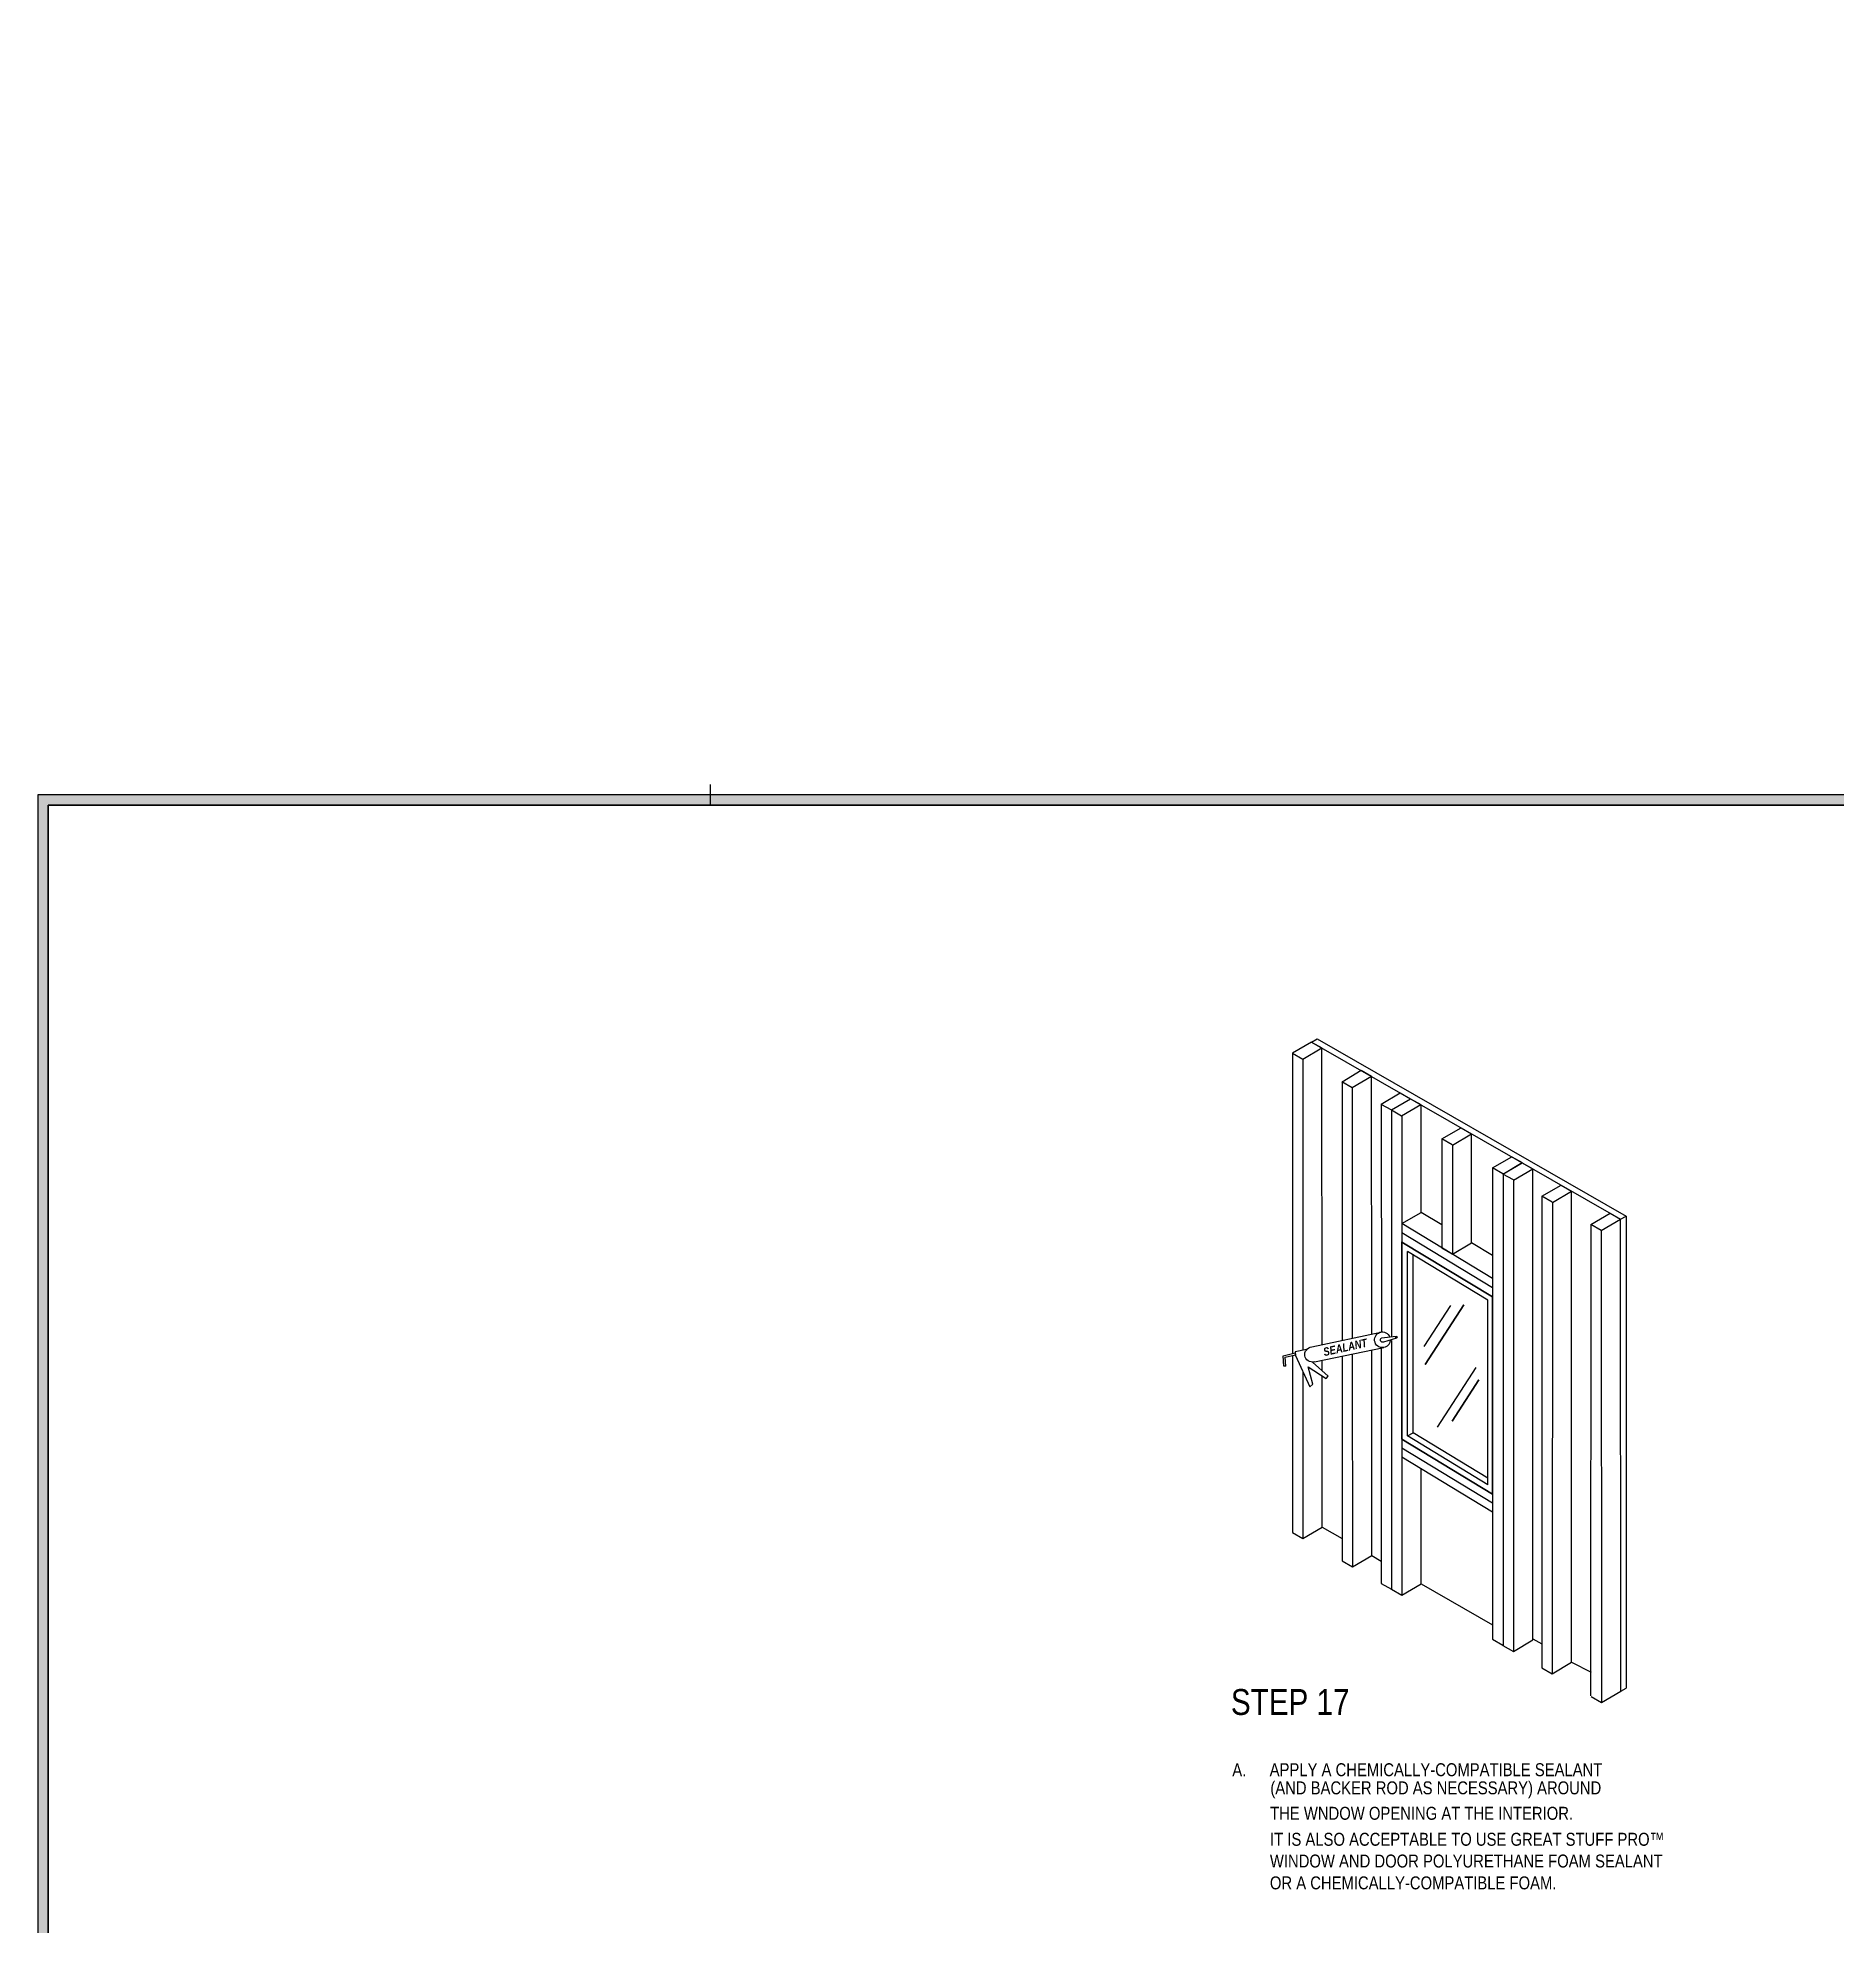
# Model space of a CAD drawing. Extents: x -1140 to 5605, y -816 to 2382.
# Drawn here: x 2356 to 3921, y 740 to 2382 of the extents above; entities that cross this region are included whole.
import ezdxf

# ---------------------------------------------------------------- set-up
doc = ezdxf.new("R2010")
doc.units = 0
doc.header["$MEASUREMENT"] = 0
doc.linetypes.add('AI-Linetype-51', pattern=[27.008151, 18.005434, -9.002717])
for name, color, linetype, lineweight in [('.ATI-TEXT', 7, 'Continuous', 0), ('G-ANNO-TTLB', 7, 'Continuous', 0), ('TYVEK', 7, 'Continuous', 0)]:
    doc.layers.add(name, color=color, linetype=linetype, lineweight=lineweight)

# ---------------------------------------------------------------- blocks, each defined once
blk = doc.blocks.new('Block_159')
at = {"layer": 'TYVEK', "color": 33, "lineweight": 25, "true_color": 0xcc9966}
for points in [[(3524.4, 1250.4)], [(3524.4, 1045.8)]]:
    blk.add_lwpolyline(points, dxfattribs=at)
blk = doc.blocks.new('Block_160')
at = {"layer": 'TYVEK', "color": 33, "lineweight": 25, "true_color": 0xcc9966}
for points in [[(3524.3, 1242.7)], [(3524.3, 1038.1)]]:
    blk.add_lwpolyline(points, dxfattribs=at)
blk = doc.blocks.new('Block_484')
at = {"layer": '.ATI-TEXT', "char_height": 0.2, "attachment_point": 7}
for s, insert in [('\\C18;\\c0;\\FArial Narrow|b0|i0|c1;\\H11.249999;\\W1.000000;A.', (3394.8, 870.3)), ('\\C18;\\c0;\\FArial Narrow|b0|i0|c1;\\H11.249999;\\W1.000000;APPLY A CHEMICALLY-COMPATIBLE SEALANT', (3427.3, 870.3)), ('\\C18;\\c0;\\FArial Narrow|b0|i0|c1;\\H11.249999;\\W1.000000;(AND BACKER ROD AS NECESSARY) AROUND', (3427.9, 851.3)), ('\\C18;\\c0;\\FArial Narrow|b0|i0|c1;\\H11.249999;\\W1.000000;THE WNDOW OPENING AT THE INTERIOR.', (3427.7, 832.4)), ('\\C18;\\c0;\\FArial Narrow|b0|i0|c1;\\H11.249999;\\W1.000000;IT IS ALSO ACCEPTABLE TO USE GREAT STUFF PRO™', (3427.6, 809.8)), ('\\C18;\\c0;\\FArial Narrow|b0|i0|c1;\\H11.249999;\\W1.000000;WINDOW AND DOOR POLYURETHANE FOAM SEALANT', (3427.5, 790.9)), ('\\C18;\\c0;\\FArial Narrow|b0|i0|c1;\\H11.249999;\\W1.000000;OR A CHEMICALLY-COMPATIBLE FOAM.', (3427.5, 771.9))]:
    blk.add_mtext(s, dxfattribs=dict(at, insert=insert))

msp = doc.modelspace()

# ---------------------------------------------------------------- hatches: boundary and pattern name
at = {"layer": 'G-ANNO-TTLB', "true_color": 0xff00ff, "transparency": 33554687}
h = msp.add_hatch(color=6, dxfattribs=at)
edge = h.paths.add_edge_path()
edge.add_spline(control_points=[(5285.6, -733.2), (5285.6, -733.2), (2356, -733.2), (2356, -733.2), (2356, -733.2), (2356, 1723.8), (2356, 1723.8), (2356, 1723.8), (5285.6, 1723.8), (5285.6, 1723.8), (5285.6, 1723.8), (5285.6, -733.2), (5285.6, -733.2)], knot_values=[0, 0, 0, 0, 1, 1, 1, 2, 2, 2, 3, 3, 3, 4, 4, 4, 4], degree=3, periodic=0)
edge = h.paths.add_edge_path()
edge.add_spline(control_points=[(2365, 1714.8), (2365, 1714.8), (2365, -724.2), (2365, -724.2), (2365, -724.2), (5276.6, -724.2), (5276.6, -724.2), (5276.6, -724.2), (5276.6, 1714.8), (5276.6, 1714.8), (5276.6, 1714.8), (2365, 1714.8), (2365, 1714.8)], knot_values=[0, 0, 0, 0, 1, 1, 1, 2, 2, 2, 3, 3, 3, 4, 4, 4, 4], degree=3, periodic=0)
edge.add_line((2365, 1714.8), (2365, 1714.8))

# ---------------------------------------------------------------- linework, layer by layer
at = {"layer": 'G-ANNO-TTLB', "color": 6, "lineweight": 30, "true_color": 0xff00ff}
for p, q in [((2941, 1714.8), (2941, 1732.8)), ((5285.6, 1723.8), (2356, 1723.8)), ((2356, 1723.8), (2356, -733.2)), ((5276.6, 1714.8), (2365, 1714.8)), ((2365, 1714.8), (2365, -724.2)), ((2365, 1714.8), (5276.6, 1714.8)), ((2365, -724.2), (2365, 1714.8))]:
    msp.add_line(p, q, dxfattribs=at)
at = {"layer": 'G-ANNO-TTLB', "color": 18, "lineweight": 0, "true_color": 0x000000}
msp.add_lwpolyline([(2365, -724.2), (2365, 1714.8), (5276.6, 1714.8), (5276.6, -724.2)], close=True, dxfattribs=at)
at = {"layer": 'G-ANNO-TTLB'}
for points in [[(5285.6, -733.2), (5285.6, -733.2), (2356, -733.2), (2356, -733.2), (2356, -733.2), (2356, 1723.8), (2356, 1723.8), (2356, 1723.8), (5285.6, 1723.8), (5285.6, 1723.8), (5285.6, 1723.8), (5285.6, -733.2), (5285.6, -733.2)], [(2365, 1714.8), (2365, 1714.8), (2365, -724.2), (2365, -724.2), (2365, -724.2), (5276.6, -724.2), (5276.6, -724.2), (5276.6, -724.2), (5276.6, 1714.8), (5276.6, 1714.8), (5276.6, 1714.8), (2365, 1714.8), (2365, 1714.8)]]:
    msp.add_open_spline(points, degree=3, knots=[0, 0, 0, 0, 1, 1, 1, 2, 2, 2, 3, 3, 3, 4, 4, 4, 4], dxfattribs=at)
at = {"layer": 'TYVEK', "color": 2, "lineweight": 25, "true_color": 0xffff00}
for p, q in [((3463.8, 1508.8), (3468.7, 1511.6)), ((3463.8, 1508.8), (3732.5, 1354.7)), ((3732.5, 1354.7), (3737.3, 1357.5)), ((3473, 1086.9), (3490.2, 1077.1)), ((3516, 1062.3), (3524.3, 1057.5)), ((3559, 1037.6), (3621, 1002)), ((3656, 990), (3664, 985.4)), ((3689.8, 969.5), (3706.9, 960.8)), ((3732.7, 944.3), (3737.3, 947))]:
    msp.add_line(p, q, dxfattribs=at)
at = {"layer": 'TYVEK', "color": 18, "lineweight": 25, "true_color": 0x000000}
for p, q in [((3468.6, 1511.6), (3737.3, 1357.5)), ((3737.3, 1357.5), (3737.3, 947))]:
    msp.add_line(p, q, dxfattribs=at)
at = {"layer": 'TYVEK', "color": 33, "lineweight": 25, "true_color": 0xcc9966}
for p, q in [((3463.8, 1508.8), (3447.2, 1499)), ((3447.2, 1499), (3447.2, 1238)), ((3447.2, 1499), (3447.2, 1238)), ((3447.2, 1499), (3456, 1493.9)), ((3456, 1493.9), (3472.8, 1503.7)), ((3463.8, 1508.8), (3472.8, 1503.7)), ((3473, 1245.7), (3472.8, 1503.7)), ((3456.2, 1493.8), (3456.2, 1240.8)), ((3490.2, 1474.3), (3506.8, 1484.2)), ((3499, 1469.3), (3515.8, 1479)), ((3506.8, 1484.2), (3515.8, 1479)), ((3516, 1254.9), (3515.8, 1479)), ((3490, 1474.5), (3499, 1469.3)), ((3490.2, 1474.3), (3490.2, 1249.4)), ((3499, 1469.3), (3499.1, 1251.3)), ((3524.3, 1454.8), (3540.9, 1464.6)), ((3540.9, 1464.6), (3549.9, 1459.4)), ((3524.1, 1454.9), (3533.1, 1449.7)), ((3524.3, 1454.8), (3524.4, 1256.7)), ((3533.1, 1449.7), (3549.8, 1459.5)), ((3533.1, 1449.7), (3542, 1444.7)), ((3533.2, 1450.2), (3533.2, 1252.8)), ((3542, 1444.7), (3558.8, 1454.4)), ((3549.8, 1459.5), (3558.8, 1454.4)), ((3559, 1386.4), (3559, 1454.3)), ((3542.1, 1444.5), (3542.1, 1027.9)), ((3559, 1360.7), (3559, 1434.9)), ((3586.3, 1419.2), (3602.9, 1429.1)), ((3602.9, 1334.1), (3602.9, 1429.1)), ((3577.1, 1424.5), (3577.1, 1329.6)), ((3586.3, 1419.2), (3586.2, 1324.3)), ((3621, 1399.3), (3621, 989.6)), ((3630.2, 1394), (3646.8, 1403.9)), ((3639.4, 1388.8), (3656, 1398.6)), ((3656, 988.9), (3656, 1398.6)), ((3630.3, 1394), (3630.3, 983.7)), ((3639.4, 1388.8), (3639.2, 978.9)), ((3664, 1374.7), (3664, 964.7)), ((3673.2, 1369.5), (3673, 959.5)), ((3673.2, 1369.4), (3689.8, 1379.2)), ((3689.8, 969.5), (3689.8, 1379.2)), ((3542.1, 1351), (3559, 1360.7)), ((3621, 1303.2), (3542.1, 1351)), ((3577.1, 1349.8), (3559, 1360.7)), ((3706.6, 1350.2), (3706.4, 940.2)), ((3715.7, 1345), (3732.5, 1354.7)), ((3732.7, 944.3), (3732.5, 1354.7)), ((3621, 1295.2), (3542.1, 1343)), ((3621, 1287.1), (3542.1, 1334.9)), ((3586.2, 1324.3), (3602.8, 1334.1)), ((3621, 1323.1), (3602.8, 1334.2)), ((3715.7, 1345), (3715.9, 934.6)), ((3586, 1324.4), (3577, 1329.6)), ((3533.2, 1249.4), (3533.2, 1033.1)), ((3447.2, 1236.2), (3447.2, 1082.3)), ((3447.2, 1236.2), (3447.2, 1082.3)), ((3473, 1222.9), (3473, 1232.1)), ((3490.2, 1235.7), (3490.2, 1057.7)), ((3499.1, 1237.5), (3499.2, 1052.5)), ((3516, 1205.5), (3516, 1241)), ((3524.3, 1242.7), (3524.3, 1038.1)), ((3456.2, 1222.4), (3456.2, 1077.2)), ((3473, 1086.9), (3473, 1218.3)), ((3516, 1062.3), (3516, 1205.5)), ((3621, 1115.7), (3542.1, 1163.5)), ((3621, 1107.8), (3542.1, 1155.6)), ((3621, 1099.9), (3542.1, 1147.7)), ((3559, 1037.6), (3559, 1137.5)), ((3456.2, 1077.2), (3473, 1086.9)), ((3447.2, 1082.3), (3456.2, 1077.2)), ((3490.2, 1057.7), (3499.2, 1052.5)), ((3499.2, 1052.5), (3516, 1062.3)), ((3524.3, 1038.1), (3533.3, 1033)), ((3542.1, 1027.9), (3559, 1037.6)), ((3533.1, 1033.1), (3542.1, 1027.9)), ((3621, 989.6), (3630, 984.4)), ((3639.2, 978.9), (3656, 988.9)), ((3630.2, 984.1), (3639.2, 978.9)), ((3673, 959.5), (3689.8, 969.5)), ((3664, 964.7), (3673, 959.5)), ((3706.9, 939.8), (3715.9, 934.6)), ((3715.9, 934.6), (3732.7, 944.3))]:
    msp.add_line(p, q, dxfattribs=at)
at = {"layer": 'TYVEK', "color": 3, "lineweight": 25, "true_color": 0x00ff00}
for p, q in [((3547.1, 1166.3), (3547.1, 1326.6)), ((3617, 1284.2), (3547.1, 1326.6)), ((3552, 1169.1), (3552, 1323.7)), ((3617, 1123.9), (3617, 1284.2)), ((3547.1, 1166.3), (3552, 1169.1)), ((3617, 1123.9), (3547.1, 1166.3)), ((3617, 1129.7), (3552, 1169.1))]:
    msp.add_line(p, q, dxfattribs=at)
at = {"layer": 'TYVEK', "color": 251, "lineweight": 25, "true_color": 0x5b5b5b}
for p, q in [((3584.5, 1279.8), (3561.3, 1244)), ((3584.5, 1279.8), (3561.3, 1244)), ((3596.2, 1280.2), (3562.5, 1228.3)), ((3562.5, 1228.3), (3596.2, 1280.2)), ((3606.6, 1225.9), (3572.9, 1174)), ((3606.6, 1225.9), (3572.9, 1174)), ((3609.3, 1215), (3586.1, 1179.2)), ((3586.1, 1179.2), (3609.3, 1215))]:
    msp.add_line(p, q, dxfattribs=at)
at = {"layer": 'TYVEK', "color": 1, "lineweight": 25, "true_color": 0xff0000}
for p, q in [((3464.1, 1243.8), (3523.9, 1256.6)), ((3537.4, 1252.8), (3524.5, 1251.4)), ((3537.4, 1252.8), (3524.5, 1251.4)), ((3537.7, 1251.3), (3526.2, 1247.9)), ((3537.7, 1251.3), (3526.2, 1247.9)), ((3438.9, 1236), (3449.6, 1238.6)), ((3439.6, 1226.9), (3438.9, 1236)), ((3440.9, 1234.7), (3449.8, 1236.9)), ((3441.4, 1227), (3440.9, 1234.7)), ((3459.3, 1241.5), (3449.6, 1239.5)), ((3449.6, 1239.5), (3449.9, 1236.3)), ((3449.8, 1236.9), (3449.6, 1238.6)), ((3449.9, 1236.3), (3462.3, 1209.1)), ((3466.2, 1230.7), (3526.5, 1243.2)), ((3441.4, 1227), (3439.6, 1226.9)), ((3464.8, 1211.2), (3460.7, 1226.3)), ((3460.7, 1226.3), (3476.4, 1216.2)), ((3478.3, 1218.3), (3464.5, 1230.5)), ((3476.4, 1216.2), (3478.3, 1218.3)), ((3462.3, 1209.1), (3464.8, 1211.2))]:
    msp.add_line(p, q, dxfattribs=at)
at = {"layer": 'TYVEK', "color": 4, "lineweight": 25, "true_color": 0x00ffff}
msp.add_lwpolyline([(3789.4, 2382)], dxfattribs=at)
at = {"layer": 'TYVEK', "color": 33, "lineweight": 25, "true_color": 0xcc9966}
for points in [[(3586.1, 1419.4), (3577.1, 1424.5), (3593.9, 1434.2), (3602.9, 1429.1)], [(3630, 1394.2), (3621, 1399.3), (3637.8, 1409), (3646.8, 1403.9)], [(3639.2, 1388.9), (3630.2, 1394), (3647, 1403.8), (3656, 1398.6)], [(3673, 1369.5), (3664, 1374.7), (3680.8, 1384.4), (3689.8, 1379.2)], [(3715.7, 1345), (3706.7, 1350.1), (3723.5, 1359.9), (3732.5, 1354.7)]]:
    msp.add_lwpolyline(points, dxfattribs=at)
at = {"layer": 'TYVEK', "color": 18, "lineweight": 80, "true_color": 0x000000}
msp.add_lwpolyline([(3621, 1287.1), (3542.1, 1334.9), (3542.1, 1163.5), (3621, 1115.7), (3621, 1287.1)], dxfattribs=at)
at = {"layer": 'TYVEK', "color": 18, "linetype": 'AI-Linetype-51', "lineweight": 60, "true_color": 0x000000}
msp.add_lwpolyline([(3504.9, 1171.8)], dxfattribs=at)
at = {"layer": 'TYVEK', "color": 1, "lineweight": 25, "true_color": 0xff0000}
msp.add_circle((3537.5, 1252), 0.721, dxfattribs=at)
msp.add_circle((3537.5, 1252), 0.721, dxfattribs=at)
for points, knots in [([(3532.2, 1249.7), (3532.1, 1246.9), (3530.3, 1244.4), (3527.6, 1243.4), (3524, 1242.2), (3520.1, 1244.1), (3518.9, 1247.7), (3517.7, 1251.2), (3519.5, 1255.1), (3523.1, 1256.4), (3526.7, 1257.6), (3530.6, 1255.7), (3531.8, 1252.1)], [0, 0, 0, 0, 1, 1, 1, 2, 2, 2, 3, 3, 3, 4, 4, 4, 4]), ([(3532.2, 1249.7), (3532.1, 1246.9), (3530.3, 1244.4), (3527.6, 1243.4), (3524, 1242.2), (3520.1, 1244.1), (3518.9, 1247.7), (3517.7, 1251.2), (3519.5, 1255.1), (3523.1, 1256.4), (3526.7, 1257.6), (3530.6, 1255.7), (3531.8, 1252.1)], [0, 0, 0, 0, 1, 1, 1, 2, 2, 2, 3, 3, 3, 4, 4, 4, 4]), ([(3526.2, 1247.9), (3525.4, 1247.5), (3524.3, 1247.9), (3523.8, 1248.9), (3523.3, 1249.8), (3523.6, 1250.9), (3524.5, 1251.4)], [0, 0, 0, 0, 1, 1, 1, 2, 2, 2, 2]), ([(3526.2, 1247.9), (3525.4, 1247.5), (3524.3, 1247.9), (3523.8, 1248.9), (3523.3, 1249.8), (3523.6, 1250.9), (3524.5, 1251.4)], [0, 0, 0, 0, 1, 1, 1, 2, 2, 2, 2]), ([(3466.2, 1230.7), (3462.2, 1230), (3458.4, 1232.4), (3457.8, 1236), (3457.2, 1239.6), (3460.1, 1243.1), (3464.1, 1243.8)], [0, 0, 0, 0, 1, 1, 1, 2, 2, 2, 2])]:
    msp.add_open_spline(points, degree=3, knots=knots, dxfattribs=at)
at = {"layer": 'TYVEK'}
msp.add_open_spline([(3538, 1251.5), (3537.9, 1251.4), (3537.8, 1251.4), (3537.7, 1251.3), (3537.7, 1251.3), (3537.7, 1251.3), (3537.7, 1251.3), (3537.7, 1251.3), (3532.2, 1249.7), (3532.2, 1249.7), (3532.1, 1246.9), (3530.3, 1244.4), (3527.6, 1243.4), (3524, 1242.2), (3520.1, 1244.1), (3518.9, 1247.7), (3517.7, 1251.2), (3519.5, 1255.1), (3523.1, 1256.4), (3526.7, 1257.6), (3530.6, 1255.7), (3531.8, 1252.1), (3531.8, 1252.1), (3537.4, 1252.7), (3537.4, 1252.7), (3537.4, 1252.7), (3537.4, 1252.7), (3537.4, 1252.7), (3537.7, 1252.8), (3537.9, 1252.7), (3538.1, 1252.5), (3538.3, 1252.2), (3538.3, 1251.8), (3538, 1251.5)], degree=3, knots=[0, 0, 0, 0, 1, 1, 1, 2, 2, 2, 3, 3, 3, 4, 4, 4, 5, 5, 5, 6, 6, 6, 7, 7, 7, 8, 8, 8, 9, 9, 9, 10, 10, 10, 11, 11, 11, 11], dxfattribs=at)

# ---------------------------------------------------------------- block references
at = {"layer": '.ATI-TEXT'}
msp.add_blockref('Block_484', (0, 0), dxfattribs=at)
at = {"layer": 'TYVEK'}
for name in ['Block_159', 'Block_160']:
    msp.add_blockref(name, (0, 0), dxfattribs=at)

# ---------------------------------------------------------------- texts
at = {"layer": '.ATI-TEXT', "insert": (3393.6, 923.4), "char_height": 0.2, "attachment_point": 7}
msp.add_mtext('\\C18;\\c0;\\FArial Narrow|b0|i0|c1;\\H22.499999;\\W1.000000;STEP 17', dxfattribs=at)
at = {"layer": 'TYVEK', "insert": (3474.8, 1235.5), "char_height": 0.2, "attachment_point": 7, "rotation": 12.493}
msp.add_mtext('\\C252;\\c8684676;\\FArial Narrow Bold Italic|b1|i1|c1;\\H7.217697;\\W0.994518;SEALANT', dxfattribs=at)

doc.saveas('drawing.dxf')
